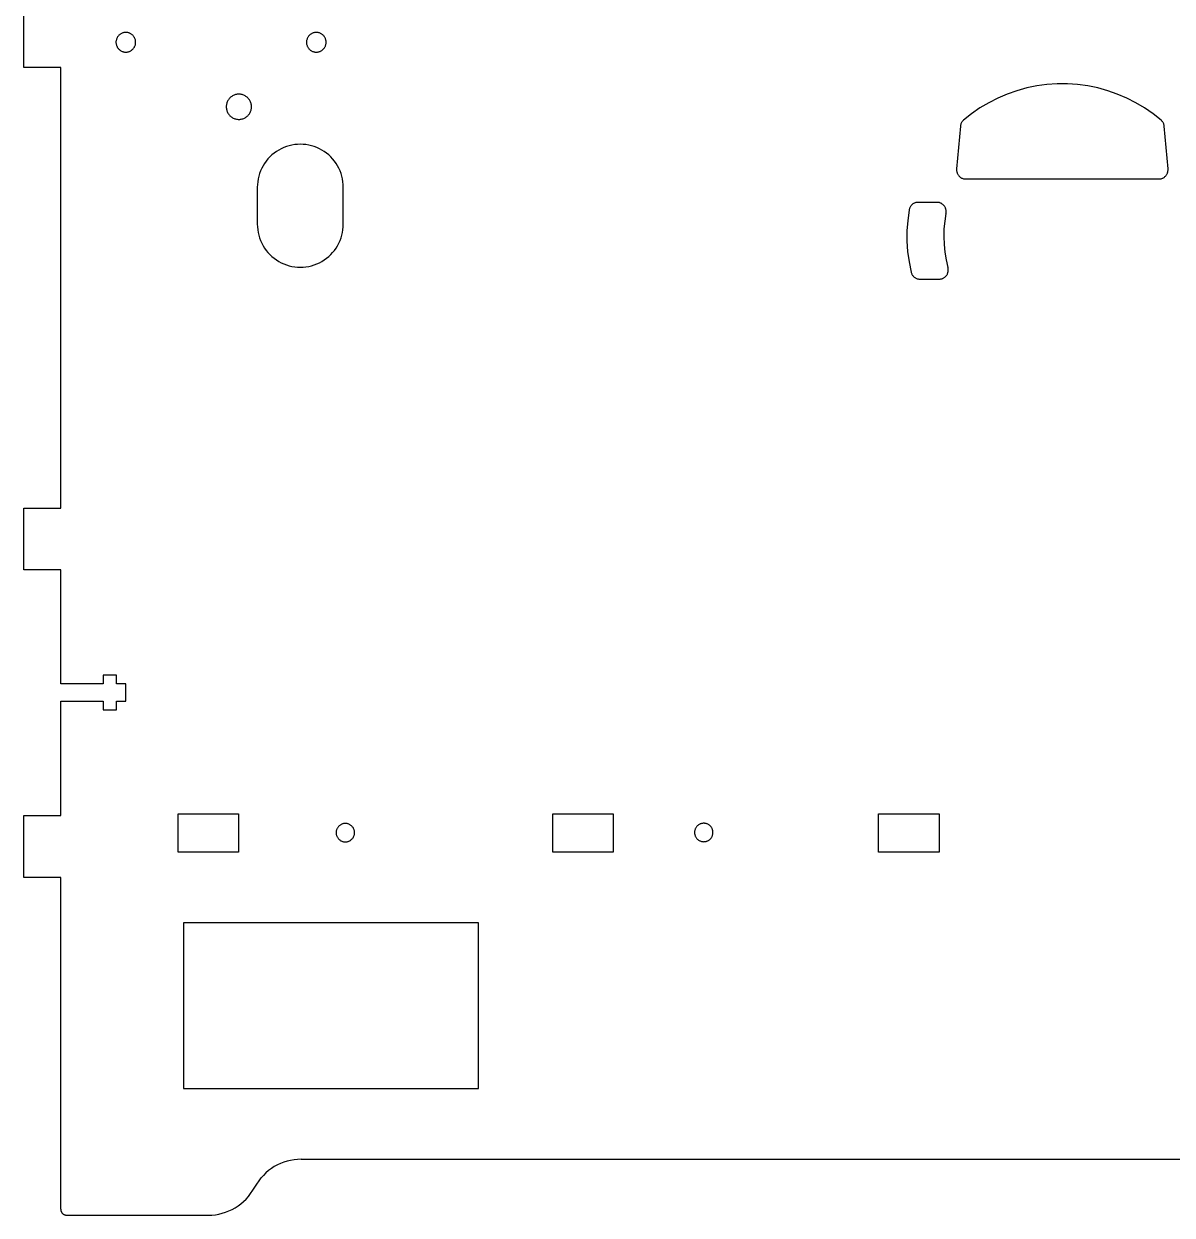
# Model space of a CAD drawing. Header units: metres. Extents: x 1293 to 1656, y -3 to 2553.
# Drawn here: x 1301.2 to 1488.1, y 1725.6 to 1919.5 of the extents above; entities that cross this region are included whole.
import ezdxf

# ---------------------------------------------------------------- set-up
doc = ezdxf.new("R2010")
doc.units = ezdxf.units.M

msp = doc.modelspace()

# ---------------------------------------------------------------- linework, layer by layer
at = {"layer": '6mm'}
for p, q in [((1301.16, 1912.4), (1301.16, 1922.38)), ((1316.38, 1917.3), (1316.33, 1917.21)), ((1316.43, 1917.39), (1316.38, 1917.3)), ((1316.49, 1917.47), (1316.43, 1917.39)), ((1316.56, 1917.55), (1316.49, 1917.47)), ((1316.63, 1917.63), (1316.56, 1917.55)), ((1316.71, 1917.7), (1316.63, 1917.63)), ((1316.79, 1917.77), (1316.71, 1917.7)), ((1316.87, 1917.83), (1316.79, 1917.77)), ((1316.96, 1917.88), (1316.87, 1917.83)), ((1317.05, 1917.93), (1316.96, 1917.88)), ((1317.15, 1917.98), (1317.05, 1917.93)), ((1317.25, 1918.01), (1317.15, 1917.98)), ((1317.35, 1918.04), (1317.25, 1918.01)), ((1317.45, 1918.07), (1317.35, 1918.04)), ((1317.55, 1918.09), (1317.45, 1918.07)), ((1317.66, 1918.1), (1317.55, 1918.09)), ((1317.76, 1918.1), (1317.66, 1918.1)), ((1317.87, 1918.1), (1317.76, 1918.1)), ((1317.97, 1918.09), (1317.87, 1918.1)), ((1318.07, 1918.07), (1317.97, 1918.09)), ((1318.18, 1918.04), (1318.07, 1918.07)), ((1318.28, 1918.01), (1318.18, 1918.04)), ((1318.37, 1917.98), (1318.28, 1918.01)), ((1318.47, 1917.93), (1318.37, 1917.98)), ((1318.56, 1917.88), (1318.47, 1917.93)), ((1318.65, 1917.83), (1318.56, 1917.88)), ((1318.74, 1917.77), (1318.65, 1917.83)), ((1318.82, 1917.7), (1318.74, 1917.77)), ((1318.89, 1917.63), (1318.82, 1917.7)), ((1318.96, 1917.55), (1318.89, 1917.63)), ((1319.03, 1917.47), (1318.96, 1917.55)), ((1319.09, 1917.39), (1319.03, 1917.47)), ((1319.15, 1917.3), (1319.09, 1917.39)), ((1319.2, 1917.21), (1319.15, 1917.3)), ((1347.38, 1917.3), (1347.33, 1917.21)), ((1347.43, 1917.39), (1347.38, 1917.3)), ((1347.49, 1917.47), (1347.43, 1917.39)), ((1347.56, 1917.55), (1347.49, 1917.47)), ((1347.63, 1917.63), (1347.56, 1917.55)), ((1347.71, 1917.7), (1347.63, 1917.63)), ((1347.79, 1917.77), (1347.71, 1917.7)), ((1347.87, 1917.83), (1347.79, 1917.77)), ((1347.96, 1917.88), (1347.87, 1917.83)), ((1348.05, 1917.93), (1347.96, 1917.88)), ((1348.15, 1917.98), (1348.05, 1917.93)), ((1348.25, 1918.01), (1348.15, 1917.98)), ((1348.35, 1918.04), (1348.25, 1918.01)), ((1348.45, 1918.07), (1348.35, 1918.04)), ((1348.55, 1918.09), (1348.45, 1918.07)), ((1348.66, 1918.1), (1348.55, 1918.09)), ((1348.76, 1918.1), (1348.66, 1918.1)), ((1348.87, 1918.1), (1348.76, 1918.1)), ((1348.97, 1918.09), (1348.87, 1918.1)), ((1349.07, 1918.07), (1348.97, 1918.09)), ((1349.18, 1918.04), (1349.07, 1918.07)), ((1349.28, 1918.01), (1349.18, 1918.04)), ((1349.37, 1917.98), (1349.28, 1918.01)), ((1349.47, 1917.93), (1349.37, 1917.98)), ((1349.56, 1917.88), (1349.47, 1917.93)), ((1349.65, 1917.83), (1349.56, 1917.88)), ((1349.74, 1917.77), (1349.65, 1917.83)), ((1349.82, 1917.7), (1349.74, 1917.77)), ((1349.89, 1917.63), (1349.82, 1917.7)), ((1349.96, 1917.55), (1349.89, 1917.63)), ((1350.03, 1917.47), (1349.96, 1917.55)), ((1350.09, 1917.39), (1350.03, 1917.47)), ((1350.15, 1917.3), (1350.09, 1917.39)), ((1350.2, 1917.21), (1350.15, 1917.3)), ((1316.17, 1916.71), (1316.16, 1916.6)), ((1316.16, 1916.6), (1316.16, 1916.5)), ((1316.16, 1916.5), (1316.16, 1916.39)), ((1316.16, 1916.39), (1316.17, 1916.29)), ((1316.19, 1916.81), (1316.17, 1916.71)), ((1316.17, 1916.29), (1316.19, 1916.19)), ((1316.22, 1916.91), (1316.19, 1916.81)), ((1316.19, 1916.19), (1316.22, 1916.09)), ((1316.25, 1917.01), (1316.22, 1916.91)), ((1316.22, 1916.09), (1316.25, 1915.98)), ((1316.28, 1917.11), (1316.25, 1917.01)), ((1316.25, 1915.98), (1316.28, 1915.89)), ((1316.33, 1917.21), (1316.28, 1917.11)), ((1316.28, 1915.89), (1316.33, 1915.79)), ((1316.33, 1915.79), (1316.38, 1915.7)), ((1316.38, 1915.7), (1316.43, 1915.61)), ((1316.43, 1915.61), (1316.49, 1915.53)), ((1316.49, 1915.53), (1316.56, 1915.44)), ((1316.56, 1915.44), (1316.63, 1915.37)), ((1316.63, 1915.37), (1316.71, 1915.3)), ((1318.82, 1915.3), (1318.89, 1915.37)), ((1318.89, 1915.37), (1318.96, 1915.44)), ((1318.96, 1915.44), (1319.03, 1915.53)), ((1319.03, 1915.53), (1319.09, 1915.61)), ((1319.09, 1915.61), (1319.15, 1915.7)), ((1319.15, 1915.7), (1319.2, 1915.79)), ((1319.24, 1917.11), (1319.2, 1917.21)), ((1319.2, 1915.79), (1319.24, 1915.89)), ((1319.28, 1917.01), (1319.24, 1917.11)), ((1319.24, 1915.89), (1319.28, 1915.98)), ((1319.31, 1916.91), (1319.28, 1917.01)), ((1319.28, 1915.98), (1319.31, 1916.09)), ((1319.33, 1916.81), (1319.31, 1916.91)), ((1319.31, 1916.09), (1319.33, 1916.19)), ((1319.35, 1916.71), (1319.33, 1916.81)), ((1319.33, 1916.19), (1319.35, 1916.29)), ((1319.36, 1916.6), (1319.35, 1916.71)), ((1319.35, 1916.29), (1319.36, 1916.39)), ((1319.36, 1916.5), (1319.36, 1916.6)), ((1319.36, 1916.39), (1319.36, 1916.5)), ((1347.17, 1916.71), (1347.16, 1916.6)), ((1347.16, 1916.6), (1347.16, 1916.5)), ((1347.16, 1916.5), (1347.16, 1916.39)), ((1347.16, 1916.39), (1347.17, 1916.29)), ((1347.19, 1916.81), (1347.17, 1916.71)), ((1347.17, 1916.29), (1347.19, 1916.19)), ((1347.22, 1916.91), (1347.19, 1916.81)), ((1347.19, 1916.19), (1347.22, 1916.09)), ((1347.25, 1917.01), (1347.22, 1916.91)), ((1347.22, 1916.09), (1347.25, 1915.98)), ((1347.28, 1917.11), (1347.25, 1917.01)), ((1347.25, 1915.98), (1347.28, 1915.89)), ((1347.33, 1917.21), (1347.28, 1917.11)), ((1347.28, 1915.89), (1347.33, 1915.79)), ((1347.33, 1915.79), (1347.38, 1915.7)), ((1347.38, 1915.7), (1347.43, 1915.61)), ((1347.43, 1915.61), (1347.49, 1915.53)), ((1347.49, 1915.53), (1347.56, 1915.44)), ((1347.56, 1915.44), (1347.63, 1915.37)), ((1347.63, 1915.37), (1347.71, 1915.3)), ((1349.82, 1915.3), (1349.89, 1915.37)), ((1349.89, 1915.37), (1349.96, 1915.44)), ((1349.96, 1915.44), (1350.03, 1915.53)), ((1350.03, 1915.53), (1350.09, 1915.61)), ((1350.09, 1915.61), (1350.15, 1915.7)), ((1350.15, 1915.7), (1350.2, 1915.79)), ((1350.24, 1917.11), (1350.2, 1917.21)), ((1350.2, 1915.79), (1350.24, 1915.89)), ((1350.28, 1917.01), (1350.24, 1917.11)), ((1350.24, 1915.89), (1350.28, 1915.98)), ((1350.31, 1916.91), (1350.28, 1917.01)), ((1350.28, 1915.98), (1350.31, 1916.09)), ((1350.33, 1916.81), (1350.31, 1916.91)), ((1350.31, 1916.09), (1350.33, 1916.19)), ((1350.35, 1916.71), (1350.33, 1916.81)), ((1350.33, 1916.19), (1350.35, 1916.29)), ((1350.36, 1916.6), (1350.35, 1916.71)), ((1350.35, 1916.29), (1350.36, 1916.39)), ((1350.36, 1916.5), (1350.36, 1916.6)), ((1350.36, 1916.39), (1350.36, 1916.5)), ((1316.71, 1915.3), (1316.79, 1915.23)), ((1316.79, 1915.23), (1316.87, 1915.17)), ((1316.87, 1915.17), (1316.96, 1915.11)), ((1316.96, 1915.11), (1317.05, 1915.06)), ((1317.05, 1915.06), (1317.15, 1915.02)), ((1317.15, 1915.02), (1317.25, 1914.98)), ((1317.25, 1914.98), (1317.35, 1914.95)), ((1317.35, 1914.95), (1317.45, 1914.93)), ((1317.45, 1914.93), (1317.55, 1914.91)), ((1317.55, 1914.91), (1317.66, 1914.9)), ((1317.66, 1914.9), (1317.76, 1914.9)), ((1317.76, 1914.9), (1317.87, 1914.9)), ((1317.87, 1914.9), (1317.97, 1914.91)), ((1317.97, 1914.91), (1318.07, 1914.93)), ((1318.07, 1914.93), (1318.18, 1914.95)), ((1318.18, 1914.95), (1318.28, 1914.98)), ((1318.28, 1914.98), (1318.37, 1915.02)), ((1318.37, 1915.02), (1318.47, 1915.06)), ((1318.47, 1915.06), (1318.56, 1915.11)), ((1318.56, 1915.11), (1318.65, 1915.17)), ((1318.65, 1915.17), (1318.74, 1915.23)), ((1318.74, 1915.23), (1318.82, 1915.3)), ((1347.71, 1915.3), (1347.79, 1915.23)), ((1347.79, 1915.23), (1347.87, 1915.17)), ((1347.87, 1915.17), (1347.96, 1915.11)), ((1347.96, 1915.11), (1348.05, 1915.06)), ((1348.05, 1915.06), (1348.15, 1915.02)), ((1348.15, 1915.02), (1348.25, 1914.98)), ((1348.25, 1914.98), (1348.35, 1914.95)), ((1348.35, 1914.95), (1348.45, 1914.93)), ((1348.45, 1914.93), (1348.55, 1914.91)), ((1348.55, 1914.91), (1348.66, 1914.9)), ((1348.66, 1914.9), (1348.76, 1914.9)), ((1348.76, 1914.9), (1348.87, 1914.9)), ((1348.87, 1914.9), (1348.97, 1914.91)), ((1348.97, 1914.91), (1349.07, 1914.93)), ((1349.07, 1914.93), (1349.18, 1914.95)), ((1349.18, 1914.95), (1349.28, 1914.98)), ((1349.28, 1914.98), (1349.37, 1915.02)), ((1349.37, 1915.02), (1349.47, 1915.06)), ((1349.47, 1915.06), (1349.56, 1915.11)), ((1349.56, 1915.11), (1349.65, 1915.17)), ((1349.65, 1915.17), (1349.74, 1915.23)), ((1349.74, 1915.23), (1349.82, 1915.3)), ((1307.16, 1912.4), (1301.16, 1912.4)), ((1307.16, 1840.67), (1307.16, 1912.4)), ((1467.68, 1909.62), (1466.03, 1909.4)), ((1469.34, 1909.73), (1467.68, 1909.62)), ((1471.01, 1909.73), (1469.34, 1909.73)), ((1472.67, 1909.62), (1471.01, 1909.73)), ((1474.32, 1909.4), (1472.67, 1909.62)), ((1334.91, 1907.63), (1334.81, 1907.54)), ((1335.02, 1907.7), (1334.91, 1907.63)), ((1335.14, 1907.77), (1335.02, 1907.7)), ((1335.25, 1907.84), (1335.14, 1907.77)), ((1335.38, 1907.89), (1335.25, 1907.84)), ((1335.5, 1907.94), (1335.38, 1907.89)), ((1335.63, 1907.98), (1335.5, 1907.94)), ((1335.76, 1908.01), (1335.63, 1907.98)), ((1335.89, 1908.03), (1335.76, 1908.01)), ((1336.03, 1908.04), (1335.89, 1908.03)), ((1336.16, 1908.05), (1336.03, 1908.04)), ((1336.3, 1908.04), (1336.16, 1908.05)), ((1336.43, 1908.03), (1336.3, 1908.04)), ((1336.56, 1908.01), (1336.43, 1908.03)), ((1336.69, 1907.98), (1336.56, 1908.01)), ((1336.82, 1907.94), (1336.69, 1907.98)), ((1336.95, 1907.89), (1336.82, 1907.94)), ((1337.07, 1907.84), (1336.95, 1907.89)), ((1337.19, 1907.77), (1337.07, 1907.84)), ((1337.3, 1907.7), (1337.19, 1907.77)), ((1337.41, 1907.63), (1337.3, 1907.7)), ((1337.51, 1907.54), (1337.41, 1907.63)), ((1461.22, 1908.07), (1459.69, 1907.42)), ((1462.79, 1908.62), (1461.22, 1908.07)), ((1464.4, 1909.07), (1462.79, 1908.62)), ((1466.03, 1909.4), (1464.4, 1909.07)), ((1475.95, 1909.07), (1474.32, 1909.4)), ((1477.56, 1908.62), (1475.95, 1909.07)), ((1479.13, 1908.07), (1477.56, 1908.62)), ((1480.66, 1907.42), (1479.13, 1908.07)), ((1334.12, 1906.13), (1334.11, 1906)), ((1334.11, 1906), (1334.12, 1905.87)), ((1334.13, 1906.27), (1334.12, 1906.13)), ((1334.12, 1905.87), (1334.13, 1905.73)), ((1334.15, 1906.4), (1334.13, 1906.27)), ((1334.13, 1905.73), (1334.15, 1905.6)), ((1334.18, 1906.53), (1334.15, 1906.4)), ((1334.22, 1906.66), (1334.18, 1906.53)), ((1334.27, 1906.78), (1334.22, 1906.66)), ((1334.32, 1906.91), (1334.27, 1906.78)), ((1334.39, 1907.02), (1334.32, 1906.91)), ((1334.46, 1907.14), (1334.39, 1907.02)), ((1334.53, 1907.25), (1334.46, 1907.14)), ((1334.62, 1907.35), (1334.53, 1907.25)), ((1334.71, 1907.45), (1334.62, 1907.35)), ((1334.81, 1907.54), (1334.71, 1907.45)), ((1337.61, 1907.45), (1337.51, 1907.54)), ((1337.7, 1907.35), (1337.61, 1907.45)), ((1337.79, 1907.25), (1337.7, 1907.35)), ((1337.87, 1907.14), (1337.79, 1907.25)), ((1337.94, 1907.02), (1337.87, 1907.14)), ((1338, 1906.91), (1337.94, 1907.02)), ((1338.06, 1906.78), (1338, 1906.91)), ((1338.1, 1906.66), (1338.06, 1906.78)), ((1338.14, 1906.53), (1338.1, 1906.66)), ((1338.17, 1906.4), (1338.14, 1906.53)), ((1338.19, 1906.27), (1338.17, 1906.4)), ((1338.17, 1905.6), (1338.19, 1905.73)), ((1338.21, 1906.13), (1338.19, 1906.27)), ((1338.19, 1905.73), (1338.21, 1905.87)), ((1338.21, 1906), (1338.21, 1906.13)), ((1338.21, 1905.87), (1338.21, 1906)), ((1456.77, 1905.82), (1455.4, 1904.87)), ((1458.21, 1906.67), (1456.77, 1905.82)), ((1459.69, 1907.42), (1458.21, 1906.67)), ((1482.14, 1906.67), (1480.66, 1907.42)), ((1483.58, 1905.82), (1482.14, 1906.67)), ((1484.95, 1904.87), (1483.58, 1905.82)), ((1334.15, 1905.6), (1334.18, 1905.47)), ((1334.18, 1905.47), (1334.22, 1905.34)), ((1334.22, 1905.34), (1334.27, 1905.21)), ((1334.27, 1905.21), (1334.32, 1905.09)), ((1334.32, 1905.09), (1334.39, 1904.97)), ((1334.39, 1904.97), (1334.46, 1904.86)), ((1334.46, 1904.86), (1334.53, 1904.75)), ((1334.53, 1904.75), (1334.62, 1904.65)), ((1334.62, 1904.65), (1334.71, 1904.55)), ((1334.71, 1904.55), (1334.81, 1904.46)), ((1334.81, 1904.46), (1334.91, 1904.37)), ((1334.91, 1904.37), (1335.02, 1904.29)), ((1335.02, 1904.29), (1335.14, 1904.22)), ((1335.14, 1904.22), (1335.25, 1904.16)), ((1335.25, 1904.16), (1335.38, 1904.11)), ((1335.38, 1904.11), (1335.5, 1904.06)), ((1335.5, 1904.06), (1335.63, 1904.02)), ((1335.63, 1904.02), (1335.76, 1903.99)), ((1335.76, 1903.99), (1335.89, 1903.97)), ((1335.89, 1903.97), (1336.03, 1903.95)), ((1336.03, 1903.95), (1336.16, 1903.95)), ((1336.16, 1903.95), (1336.3, 1903.95)), ((1336.3, 1903.95), (1336.43, 1903.97)), ((1336.43, 1903.97), (1336.56, 1903.99)), ((1336.56, 1903.99), (1336.69, 1904.02)), ((1336.69, 1904.02), (1336.82, 1904.06)), ((1336.82, 1904.06), (1336.95, 1904.11)), ((1336.95, 1904.11), (1337.07, 1904.16)), ((1337.07, 1904.16), (1337.19, 1904.22)), ((1337.19, 1904.22), (1337.3, 1904.29)), ((1337.3, 1904.29), (1337.41, 1904.37)), ((1337.41, 1904.37), (1337.51, 1904.46)), ((1337.51, 1904.46), (1337.61, 1904.55)), ((1337.61, 1904.55), (1337.7, 1904.65)), ((1337.7, 1904.65), (1337.79, 1904.75)), ((1337.79, 1904.75), (1337.87, 1904.86)), ((1337.87, 1904.86), (1337.94, 1904.97)), ((1337.94, 1904.97), (1338, 1905.09)), ((1338, 1905.09), (1338.06, 1905.21)), ((1338.06, 1905.21), (1338.1, 1905.34)), ((1338.1, 1905.34), (1338.14, 1905.47)), ((1338.14, 1905.47), (1338.17, 1905.6)), ((1454.02, 1903.76), (1453.95, 1903.68)), ((1454.1, 1903.83), (1454.02, 1903.76)), ((1455.4, 1904.87), (1454.1, 1903.83)), ((1486.25, 1903.83), (1484.95, 1904.87)), ((1486.33, 1903.76), (1486.25, 1903.83)), ((1486.4, 1903.68), (1486.33, 1903.76)), ((1453.58, 1902.82), (1452.97, 1895.88)), ((1453.59, 1902.93), (1453.58, 1902.82)), ((1453.61, 1903.03), (1453.59, 1902.93)), ((1453.64, 1903.13), (1453.61, 1903.03)), ((1453.68, 1903.23), (1453.64, 1903.13)), ((1453.72, 1903.33), (1453.68, 1903.23)), ((1453.77, 1903.42), (1453.72, 1903.33)), ((1453.82, 1903.52), (1453.77, 1903.42)), ((1453.88, 1903.6), (1453.82, 1903.52)), ((1453.95, 1903.68), (1453.88, 1903.6)), ((1486.47, 1903.6), (1486.4, 1903.68)), ((1486.53, 1903.52), (1486.47, 1903.6)), ((1486.58, 1903.42), (1486.53, 1903.52)), ((1486.63, 1903.33), (1486.58, 1903.42)), ((1486.68, 1903.23), (1486.63, 1903.33)), ((1486.71, 1903.13), (1486.68, 1903.23)), ((1486.74, 1903.03), (1486.71, 1903.13)), ((1486.76, 1902.93), (1486.74, 1903.03)), ((1486.77, 1902.82), (1486.76, 1902.93)), ((1487.38, 1895.88), (1486.77, 1902.82)), ((1345.25, 1899.84), (1344.8, 1899.76)), ((1345.7, 1899.88), (1345.25, 1899.84)), ((1346.16, 1899.9), (1345.7, 1899.88)), ((1346.62, 1899.88), (1346.16, 1899.9)), ((1347.07, 1899.84), (1346.62, 1899.88)), ((1347.53, 1899.76), (1347.07, 1899.84)), ((1341.55, 1898.16), (1341.21, 1897.85)), ((1341.9, 1898.45), (1341.55, 1898.16)), ((1342.27, 1898.72), (1341.9, 1898.45)), ((1342.66, 1898.96), (1342.27, 1898.72)), ((1343.07, 1899.18), (1342.66, 1898.96)), ((1343.48, 1899.37), (1343.07, 1899.18)), ((1343.91, 1899.53), (1343.48, 1899.37)), ((1344.35, 1899.66), (1343.91, 1899.53)), ((1344.8, 1899.76), (1344.35, 1899.66)), ((1347.97, 1899.66), (1347.53, 1899.76)), ((1348.41, 1899.53), (1347.97, 1899.66)), ((1348.84, 1899.37), (1348.41, 1899.53)), ((1349.26, 1899.18), (1348.84, 1899.37)), ((1349.66, 1898.96), (1349.26, 1899.18)), ((1350.05, 1898.72), (1349.66, 1898.96)), ((1350.42, 1898.45), (1350.05, 1898.72)), ((1350.78, 1898.16), (1350.42, 1898.45)), ((1351.11, 1897.85), (1350.78, 1898.16)), ((1339.88, 1896), (1339.69, 1895.58)), ((1340.1, 1896.4), (1339.88, 1896)), ((1340.34, 1896.79), (1340.1, 1896.4)), ((1340.61, 1897.16), (1340.34, 1896.79)), ((1340.9, 1897.51), (1340.61, 1897.16)), ((1341.21, 1897.85), (1340.9, 1897.51)), ((1351.42, 1897.51), (1351.11, 1897.85)), ((1351.71, 1897.16), (1351.42, 1897.51)), ((1351.98, 1896.79), (1351.71, 1897.16)), ((1352.22, 1896.4), (1351.98, 1896.79)), ((1352.44, 1896), (1352.22, 1896.4)), ((1352.63, 1895.58), (1352.44, 1896)), ((1339.3, 1894.26), (1339.22, 1893.81)), ((1339.4, 1894.71), (1339.3, 1894.26)), ((1339.53, 1895.15), (1339.4, 1894.71)), ((1339.69, 1895.58), (1339.53, 1895.15)), ((1352.79, 1895.15), (1352.63, 1895.58)), ((1352.92, 1894.71), (1352.79, 1895.15)), ((1353.03, 1894.26), (1352.92, 1894.71)), ((1353.1, 1893.81), (1353.03, 1894.26)), ((1452.97, 1895.88), (1452.97, 1895.78)), ((1452.97, 1895.78), (1452.97, 1895.68)), ((1452.97, 1895.68), (1452.98, 1895.58)), ((1452.98, 1895.58), (1452.99, 1895.48)), ((1452.99, 1895.48), (1453.01, 1895.38)), ((1453.01, 1895.38), (1453.04, 1895.29)), ((1453.04, 1895.29), (1453.07, 1895.2)), ((1453.07, 1895.2), (1453.11, 1895.1)), ((1453.11, 1895.1), (1453.16, 1895.02)), ((1453.16, 1895.02), (1453.21, 1894.93)), ((1453.21, 1894.93), (1453.27, 1894.85)), ((1453.27, 1894.85), (1453.33, 1894.77)), ((1453.33, 1894.77), (1453.39, 1894.7)), ((1453.39, 1894.7), (1453.47, 1894.63)), ((1453.47, 1894.63), (1453.54, 1894.57)), ((1453.54, 1894.57), (1453.62, 1894.51)), ((1453.62, 1894.51), (1453.71, 1894.45)), ((1453.71, 1894.45), (1453.79, 1894.41)), ((1453.79, 1894.41), (1453.88, 1894.36)), ((1453.88, 1894.36), (1453.98, 1894.33)), ((1453.98, 1894.33), (1454.07, 1894.3)), ((1454.07, 1894.3), (1454.17, 1894.28)), ((1454.17, 1894.28), (1454.27, 1894.26)), ((1454.27, 1894.26), (1454.37, 1894.25)), ((1454.37, 1894.25), (1454.47, 1894.25)), ((1454.47, 1894.25), (1485.88, 1894.25)), ((1485.88, 1894.25), (1485.98, 1894.25)), ((1485.98, 1894.25), (1486.08, 1894.26)), ((1486.08, 1894.26), (1486.18, 1894.28)), ((1486.18, 1894.28), (1486.28, 1894.3)), ((1486.28, 1894.3), (1486.37, 1894.33)), ((1486.37, 1894.33), (1486.47, 1894.36)), ((1486.47, 1894.36), (1486.56, 1894.41)), ((1486.56, 1894.41), (1486.64, 1894.45)), ((1486.64, 1894.45), (1486.73, 1894.51)), ((1486.73, 1894.51), (1486.81, 1894.57)), ((1486.81, 1894.57), (1486.88, 1894.63)), ((1486.88, 1894.63), (1486.96, 1894.7)), ((1486.96, 1894.7), (1487.02, 1894.77)), ((1487.02, 1894.77), (1487.09, 1894.85)), ((1487.09, 1894.85), (1487.14, 1894.93)), ((1487.14, 1894.93), (1487.19, 1895.02)), ((1487.19, 1895.02), (1487.24, 1895.1)), ((1487.24, 1895.1), (1487.28, 1895.2)), ((1487.28, 1895.2), (1487.31, 1895.29)), ((1487.31, 1895.29), (1487.34, 1895.38)), ((1487.34, 1895.38), (1487.36, 1895.48)), ((1487.36, 1895.48), (1487.37, 1895.58)), ((1487.37, 1895.58), (1487.38, 1895.68)), ((1487.38, 1895.78), (1487.38, 1895.88)), ((1487.38, 1895.68), (1487.38, 1895.78)), ((1339.18, 1893.36), (1339.16, 1892.9)), ((1339.16, 1892.9), (1339.16, 1886.9)), ((1339.22, 1893.81), (1339.18, 1893.36)), ((1353.15, 1893.36), (1353.1, 1893.81)), ((1353.16, 1892.9), (1353.15, 1893.36)), ((1353.16, 1886.9), (1353.16, 1892.9)), ((1445.79, 1890.13), (1445.71, 1890.06)), ((1445.87, 1890.19), (1445.79, 1890.13)), ((1445.95, 1890.24), (1445.87, 1890.19)), ((1446.04, 1890.29), (1445.95, 1890.24)), ((1446.13, 1890.33), (1446.04, 1890.29)), ((1446.23, 1890.37), (1446.13, 1890.33)), ((1446.32, 1890.4), (1446.23, 1890.37)), ((1446.42, 1890.42), (1446.32, 1890.4)), ((1446.52, 1890.44), (1446.42, 1890.42)), ((1446.62, 1890.45), (1446.52, 1890.44)), ((1446.72, 1890.45), (1446.62, 1890.45)), ((1449.77, 1890.45), (1446.72, 1890.45)), ((1449.87, 1890.45), (1449.77, 1890.45)), ((1449.97, 1890.44), (1449.87, 1890.45)), ((1450.07, 1890.42), (1449.97, 1890.44)), ((1450.17, 1890.4), (1450.07, 1890.42)), ((1450.27, 1890.37), (1450.17, 1890.4)), ((1450.36, 1890.33), (1450.27, 1890.37)), ((1450.45, 1890.29), (1450.36, 1890.33)), ((1450.54, 1890.24), (1450.45, 1890.29)), ((1450.63, 1890.18), (1450.54, 1890.24)), ((1450.71, 1890.12), (1450.63, 1890.18)), ((1445.24, 1889.2), (1445.01, 1887.52)), ((1445.26, 1889.3), (1445.24, 1889.2)), ((1445.29, 1889.4), (1445.26, 1889.3)), ((1445.32, 1889.49), (1445.29, 1889.4)), ((1445.36, 1889.58), (1445.32, 1889.49)), ((1445.4, 1889.67), (1445.36, 1889.58)), ((1445.45, 1889.76), (1445.4, 1889.67)), ((1445.51, 1889.84), (1445.45, 1889.76)), ((1445.57, 1889.92), (1445.51, 1889.84)), ((1445.64, 1890), (1445.57, 1889.92)), ((1445.71, 1890.06), (1445.64, 1890)), ((1450.79, 1890.05), (1450.71, 1890.12)), ((1450.86, 1889.98), (1450.79, 1890.05)), ((1450.93, 1889.9), (1450.86, 1889.98)), ((1450.99, 1889.82), (1450.93, 1889.9)), ((1451.04, 1889.74), (1450.99, 1889.82)), ((1451.09, 1889.65), (1451.04, 1889.74)), ((1451.24, 1888.66), (1451.04, 1887.41)), ((1451.14, 1889.56), (1451.09, 1889.65)), ((1451.18, 1889.46), (1451.14, 1889.56)), ((1451.21, 1889.37), (1451.18, 1889.46)), ((1451.23, 1889.27), (1451.21, 1889.37)), ((1451.25, 1889.17), (1451.23, 1889.27)), ((1451.24, 1888.66), (1451.26, 1888.76)), ((1451.26, 1889.07), (1451.25, 1889.17)), ((1451.27, 1888.97), (1451.26, 1889.07)), ((1451.26, 1888.86), (1451.27, 1888.97)), ((1451.26, 1888.76), (1451.26, 1888.86)), ((1339.16, 1886.9), (1339.18, 1886.44)), ((1339.18, 1886.44), (1339.22, 1885.99)), ((1353.1, 1885.99), (1353.15, 1886.44)), ((1353.15, 1886.44), (1353.16, 1886.9)), ((1445.01, 1887.52), (1444.89, 1885.83)), ((1451.04, 1887.41), (1450.92, 1886.14)), ((1339.22, 1885.99), (1339.3, 1885.53)), ((1339.3, 1885.53), (1339.4, 1885.09)), ((1339.4, 1885.09), (1339.53, 1884.65)), ((1339.53, 1884.65), (1339.69, 1884.22)), ((1352.63, 1884.22), (1352.79, 1884.65)), ((1352.79, 1884.65), (1352.92, 1885.09)), ((1352.92, 1885.09), (1353.03, 1885.53)), ((1353.03, 1885.53), (1353.1, 1885.99)), ((1444.89, 1885.83), (1444.89, 1884.14)), ((1450.92, 1886.14), (1450.88, 1884.87)), ((1450.88, 1884.87), (1450.93, 1883.6)), ((1339.69, 1884.22), (1339.88, 1883.8)), ((1339.88, 1883.8), (1340.1, 1883.4)), ((1340.1, 1883.4), (1340.34, 1883.01)), ((1340.34, 1883.01), (1340.61, 1882.64)), ((1340.61, 1882.64), (1340.9, 1882.28)), ((1351.42, 1882.28), (1351.71, 1882.64)), ((1351.71, 1882.64), (1351.98, 1883.01)), ((1351.98, 1883.01), (1352.22, 1883.4)), ((1352.22, 1883.4), (1352.44, 1883.8)), ((1352.44, 1883.8), (1352.63, 1884.22)), ((1444.89, 1884.14), (1445, 1882.45)), ((1445, 1882.45), (1445.23, 1880.77)), ((1450.93, 1883.6), (1451.06, 1882.34)), ((1340.9, 1882.28), (1341.21, 1881.95)), ((1341.21, 1881.95), (1341.55, 1881.64)), ((1341.55, 1881.64), (1341.9, 1881.35)), ((1341.9, 1881.35), (1342.27, 1881.08)), ((1342.27, 1881.08), (1342.66, 1880.84)), ((1342.66, 1880.84), (1343.07, 1880.62)), ((1343.07, 1880.62), (1343.48, 1880.43)), ((1348.84, 1880.43), (1349.26, 1880.62)), ((1349.26, 1880.62), (1349.66, 1880.84)), ((1349.66, 1880.84), (1350.05, 1881.08)), ((1350.05, 1881.08), (1350.42, 1881.35)), ((1350.42, 1881.35), (1350.78, 1881.64)), ((1350.78, 1881.64), (1351.11, 1881.95)), ((1351.11, 1881.95), (1351.42, 1882.28)), ((1445.23, 1880.77), (1445.56, 1879.1)), ((1451.06, 1882.34), (1451.27, 1881.08)), ((1451.27, 1881.08), (1451.57, 1879.85)), ((1343.48, 1880.43), (1343.91, 1880.27)), ((1343.91, 1880.27), (1344.35, 1880.14)), ((1344.35, 1880.14), (1344.8, 1880.03)), ((1344.8, 1880.03), (1345.25, 1879.96)), ((1345.25, 1879.96), (1345.7, 1879.91)), ((1345.7, 1879.91), (1346.16, 1879.9)), ((1346.16, 1879.9), (1346.62, 1879.91)), ((1346.62, 1879.91), (1347.07, 1879.96)), ((1347.07, 1879.96), (1347.53, 1880.03)), ((1347.53, 1880.03), (1347.97, 1880.14)), ((1347.97, 1880.14), (1348.41, 1880.27)), ((1348.41, 1880.27), (1348.84, 1880.43)), ((1445.56, 1879.1), (1445.59, 1879.01)), ((1445.59, 1879.01), (1445.62, 1878.91)), ((1445.62, 1878.91), (1445.66, 1878.82)), ((1445.66, 1878.82), (1445.71, 1878.73)), ((1445.71, 1878.73), (1445.76, 1878.64)), ((1445.76, 1878.64), (1445.81, 1878.56)), ((1445.81, 1878.56), (1445.88, 1878.48)), ((1451.25, 1878.47), (1451.31, 1878.54)), ((1451.31, 1878.54), (1451.37, 1878.62)), ((1451.37, 1878.62), (1451.42, 1878.71)), ((1451.42, 1878.71), (1451.47, 1878.79)), ((1451.47, 1878.79), (1451.51, 1878.88)), ((1451.51, 1878.88), (1451.54, 1878.97)), ((1451.54, 1878.97), (1451.57, 1879.07)), ((1451.59, 1879.75), (1451.57, 1879.85)), ((1451.57, 1879.07), (1451.59, 1879.17)), ((1451.61, 1879.66), (1451.59, 1879.75)), ((1451.59, 1879.17), (1451.61, 1879.26)), ((1451.62, 1879.56), (1451.61, 1879.66)), ((1451.61, 1879.26), (1451.62, 1879.36)), ((1451.62, 1879.46), (1451.62, 1879.56)), ((1451.62, 1879.36), (1451.62, 1879.46)), ((1445.88, 1878.48), (1445.94, 1878.41)), ((1445.94, 1878.41), (1446.02, 1878.34)), ((1446.02, 1878.34), (1446.09, 1878.27)), ((1446.09, 1878.27), (1446.17, 1878.21)), ((1446.17, 1878.21), (1446.26, 1878.16)), ((1446.26, 1878.16), (1446.35, 1878.11)), ((1446.35, 1878.11), (1446.44, 1878.07)), ((1446.44, 1878.07), (1446.53, 1878.03)), ((1446.53, 1878.03), (1446.63, 1878)), ((1446.63, 1878), (1446.72, 1877.98)), ((1446.72, 1877.98), (1446.82, 1877.96)), ((1446.82, 1877.96), (1446.92, 1877.95)), ((1446.92, 1877.95), (1447.02, 1877.95)), ((1447.02, 1877.95), (1450.12, 1877.95)), ((1450.12, 1877.95), (1450.22, 1877.95)), ((1450.22, 1877.95), (1450.32, 1877.96)), ((1450.32, 1877.96), (1450.41, 1877.98)), ((1450.41, 1877.98), (1450.51, 1878)), ((1450.51, 1878), (1450.6, 1878.03)), ((1450.6, 1878.03), (1450.69, 1878.07)), ((1450.69, 1878.07), (1450.78, 1878.11)), ((1450.78, 1878.11), (1450.87, 1878.15)), ((1450.87, 1878.15), (1450.95, 1878.21)), ((1450.95, 1878.21), (1451.03, 1878.26)), ((1451.03, 1878.26), (1451.11, 1878.33)), ((1451.11, 1878.33), (1451.18, 1878.39)), ((1451.18, 1878.39), (1451.25, 1878.47)), ((1301.16, 1830.67), (1301.16, 1840.67)), ((1301.16, 1840.67), (1307.16, 1840.67)), ((1307.16, 1830.67), (1301.16, 1830.67)), ((1307.16, 1812.09), (1307.16, 1830.67)), ((1314.07, 1813.49), (1314.07, 1812.09)), ((1316.27, 1813.49), (1314.07, 1813.49)), ((1316.27, 1812.09), (1316.27, 1813.49)), ((1314.07, 1812.09), (1307.16, 1812.09)), ((1317.77, 1812.09), (1316.27, 1812.09)), ((1317.77, 1809.29), (1317.77, 1812.09)), ((1307.16, 1790.68), (1307.16, 1809.29)), ((1307.16, 1809.29), (1314.07, 1809.29)), ((1314.07, 1809.29), (1314.07, 1807.89)), ((1316.27, 1809.29), (1317.77, 1809.29)), ((1316.27, 1807.89), (1316.27, 1809.29)), ((1314.07, 1807.89), (1316.27, 1807.89)), ((1301.16, 1790.68), (1307.16, 1790.68)), ((1301.16, 1780.59), (1301.16, 1790.68)), ((1326.27, 1784.73), (1326.27, 1790.93)), ((1326.27, 1790.93), (1336.12, 1790.93)), ((1336.12, 1790.93), (1336.12, 1784.73)), ((1353.1, 1789.33), (1353.01, 1789.3)), ((1353.2, 1789.35), (1353.1, 1789.33)), ((1353.29, 1789.37), (1353.2, 1789.35)), ((1353.39, 1789.38), (1353.29, 1789.37)), ((1353.49, 1789.38), (1353.39, 1789.38)), ((1353.59, 1789.38), (1353.49, 1789.38)), ((1353.68, 1789.37), (1353.59, 1789.38)), ((1353.78, 1789.35), (1353.68, 1789.37)), ((1353.88, 1789.33), (1353.78, 1789.35)), ((1353.97, 1789.3), (1353.88, 1789.33)), ((1387.24, 1784.73), (1387.24, 1790.93)), ((1387.24, 1790.93), (1397.09, 1790.93)), ((1397.09, 1790.93), (1397.09, 1784.73)), ((1411.34, 1789.33), (1411.25, 1789.3)), ((1411.44, 1789.36), (1411.34, 1789.33)), ((1411.53, 1789.39), (1411.44, 1789.36)), ((1411.63, 1789.4), (1411.53, 1789.39)), ((1411.73, 1789.41), (1411.63, 1789.4)), ((1411.82, 1789.41), (1411.73, 1789.41)), ((1411.92, 1789.41), (1411.82, 1789.41)), ((1412.02, 1789.4), (1411.92, 1789.41)), ((1412.12, 1789.39), (1412.02, 1789.4)), ((1412.21, 1789.36), (1412.12, 1789.39)), ((1412.31, 1789.33), (1412.21, 1789.36)), ((1412.4, 1789.3), (1412.31, 1789.33)), ((1440.28, 1790.93), (1450.13, 1790.93)), ((1440.28, 1784.73), (1440.28, 1790.93)), ((1450.13, 1790.93), (1450.13, 1784.73)), ((1352, 1788.07), (1351.99, 1787.98)), ((1351.99, 1787.98), (1351.99, 1787.88)), ((1351.99, 1787.88), (1351.99, 1787.78)), ((1351.99, 1787.78), (1352, 1787.68)), ((1352.02, 1788.17), (1352, 1788.07)), ((1352, 1787.68), (1352.02, 1787.59)), ((1352.04, 1788.27), (1352.02, 1788.17)), ((1352.02, 1787.59), (1352.04, 1787.49)), ((1352.07, 1788.36), (1352.04, 1788.27)), ((1352.04, 1787.49), (1352.07, 1787.4)), ((1352.1, 1788.45), (1352.07, 1788.36)), ((1352.07, 1787.4), (1352.1, 1787.3)), ((1352.14, 1788.54), (1352.1, 1788.45)), ((1352.19, 1788.63), (1352.14, 1788.54)), ((1352.24, 1788.71), (1352.19, 1788.63)), ((1352.3, 1788.79), (1352.24, 1788.71)), ((1352.36, 1788.87), (1352.3, 1788.79)), ((1352.43, 1788.94), (1352.36, 1788.87)), ((1352.5, 1789.01), (1352.43, 1788.94)), ((1352.58, 1789.07), (1352.5, 1789.01)), ((1352.66, 1789.13), (1352.58, 1789.07)), ((1352.74, 1789.18), (1352.66, 1789.13)), ((1352.83, 1789.22), (1352.74, 1789.18)), ((1352.91, 1789.26), (1352.83, 1789.22)), ((1353.01, 1789.3), (1352.91, 1789.26)), ((1354.06, 1789.26), (1353.97, 1789.3)), ((1354.15, 1789.22), (1354.06, 1789.26)), ((1354.24, 1789.18), (1354.15, 1789.22)), ((1354.32, 1789.13), (1354.24, 1789.18)), ((1354.4, 1789.07), (1354.32, 1789.13)), ((1354.48, 1789.01), (1354.4, 1789.07)), ((1354.55, 1788.94), (1354.48, 1789.01)), ((1354.62, 1788.87), (1354.55, 1788.94)), ((1354.68, 1788.79), (1354.62, 1788.87)), ((1354.74, 1788.71), (1354.68, 1788.79)), ((1354.79, 1788.63), (1354.74, 1788.71)), ((1354.83, 1788.54), (1354.79, 1788.63)), ((1354.87, 1788.45), (1354.83, 1788.54)), ((1354.91, 1788.36), (1354.87, 1788.45)), ((1354.87, 1787.3), (1354.91, 1787.4)), ((1354.94, 1788.27), (1354.91, 1788.36)), ((1354.91, 1787.4), (1354.94, 1787.49)), ((1354.96, 1788.17), (1354.94, 1788.27)), ((1354.94, 1787.49), (1354.96, 1787.59)), ((1354.98, 1788.07), (1354.96, 1788.17)), ((1354.96, 1787.59), (1354.98, 1787.68)), ((1354.99, 1787.98), (1354.98, 1788.07)), ((1354.98, 1787.68), (1354.99, 1787.78)), ((1354.99, 1787.88), (1354.99, 1787.98)), ((1354.99, 1787.78), (1354.99, 1787.88)), ((1410.33, 1788.01), (1410.32, 1787.91)), ((1410.32, 1787.91), (1410.33, 1787.82)), ((1410.34, 1788.11), (1410.33, 1788.01)), ((1410.33, 1787.82), (1410.34, 1787.72)), ((1410.35, 1788.21), (1410.34, 1788.11)), ((1410.34, 1787.72), (1410.35, 1787.62)), ((1410.38, 1788.3), (1410.35, 1788.21)), ((1410.35, 1787.62), (1410.38, 1787.53)), ((1410.4, 1788.4), (1410.38, 1788.3)), ((1410.38, 1787.53), (1410.4, 1787.43)), ((1410.44, 1788.49), (1410.4, 1788.4)), ((1410.4, 1787.43), (1410.44, 1787.34)), ((1410.48, 1788.58), (1410.44, 1788.49)), ((1410.53, 1788.66), (1410.48, 1788.58)), ((1410.58, 1788.75), (1410.53, 1788.66)), ((1410.63, 1788.83), (1410.58, 1788.75)), ((1410.7, 1788.9), (1410.63, 1788.83)), ((1410.76, 1788.97), (1410.7, 1788.9)), ((1410.84, 1789.04), (1410.76, 1788.97)), ((1410.91, 1789.1), (1410.84, 1789.04)), ((1410.99, 1789.16), (1410.91, 1789.1)), ((1411.07, 1789.21), (1410.99, 1789.16)), ((1411.16, 1789.26), (1411.07, 1789.21)), ((1411.25, 1789.3), (1411.16, 1789.26)), ((1412.49, 1789.26), (1412.4, 1789.3)), ((1412.57, 1789.21), (1412.49, 1789.26)), ((1412.66, 1789.16), (1412.57, 1789.21)), ((1412.74, 1789.1), (1412.66, 1789.16)), ((1412.81, 1789.04), (1412.74, 1789.1)), ((1412.88, 1788.97), (1412.81, 1789.04)), ((1412.95, 1788.9), (1412.88, 1788.97)), ((1413.01, 1788.83), (1412.95, 1788.9)), ((1413.07, 1788.75), (1413.01, 1788.83)), ((1413.12, 1788.66), (1413.07, 1788.75)), ((1413.17, 1788.58), (1413.12, 1788.66)), ((1413.21, 1788.49), (1413.17, 1788.58)), ((1413.24, 1788.4), (1413.21, 1788.49)), ((1413.21, 1787.34), (1413.24, 1787.43)), ((1413.27, 1788.3), (1413.24, 1788.4)), ((1413.24, 1787.43), (1413.27, 1787.53)), ((1413.3, 1788.21), (1413.27, 1788.3)), ((1413.27, 1787.53), (1413.3, 1787.62)), ((1413.31, 1788.11), (1413.3, 1788.21)), ((1413.3, 1787.62), (1413.31, 1787.72)), ((1413.32, 1788.01), (1413.31, 1788.11)), ((1413.31, 1787.72), (1413.32, 1787.82)), ((1413.32, 1787.91), (1413.32, 1788.01)), ((1413.32, 1787.82), (1413.32, 1787.91)), ((1352.1, 1787.3), (1352.14, 1787.21)), ((1352.14, 1787.21), (1352.19, 1787.13)), ((1352.19, 1787.13), (1352.24, 1787.04)), ((1352.24, 1787.04), (1352.3, 1786.97)), ((1352.3, 1786.97), (1352.36, 1786.89)), ((1352.36, 1786.89), (1352.43, 1786.82)), ((1352.43, 1786.82), (1352.5, 1786.75)), ((1352.5, 1786.75), (1352.58, 1786.69)), ((1352.58, 1786.69), (1352.66, 1786.63)), ((1352.66, 1786.63), (1352.74, 1786.58)), ((1352.74, 1786.58), (1352.83, 1786.53)), ((1352.83, 1786.53), (1352.91, 1786.49)), ((1352.91, 1786.49), (1353.01, 1786.46)), ((1353.01, 1786.46), (1353.1, 1786.43)), ((1353.1, 1786.43), (1353.2, 1786.41)), ((1353.2, 1786.41), (1353.29, 1786.39)), ((1353.29, 1786.39), (1353.39, 1786.38)), ((1353.39, 1786.38), (1353.49, 1786.38)), ((1353.49, 1786.38), (1353.59, 1786.38)), ((1353.59, 1786.38), (1353.68, 1786.39)), ((1353.68, 1786.39), (1353.78, 1786.41)), ((1353.78, 1786.41), (1353.88, 1786.43)), ((1353.88, 1786.43), (1353.97, 1786.46)), ((1353.97, 1786.46), (1354.06, 1786.49)), ((1354.06, 1786.49), (1354.15, 1786.53)), ((1354.15, 1786.53), (1354.24, 1786.58)), ((1354.24, 1786.58), (1354.32, 1786.63)), ((1354.32, 1786.63), (1354.4, 1786.69)), ((1354.4, 1786.69), (1354.48, 1786.75)), ((1354.48, 1786.75), (1354.55, 1786.82)), ((1354.55, 1786.82), (1354.62, 1786.89)), ((1354.62, 1786.89), (1354.68, 1786.97)), ((1354.68, 1786.97), (1354.74, 1787.04)), ((1354.74, 1787.04), (1354.79, 1787.13)), ((1354.79, 1787.13), (1354.83, 1787.21)), ((1354.83, 1787.21), (1354.87, 1787.3)), ((1410.44, 1787.34), (1410.48, 1787.25)), ((1410.48, 1787.25), (1410.53, 1787.16)), ((1410.53, 1787.16), (1410.58, 1787.08)), ((1410.58, 1787.08), (1410.63, 1787)), ((1410.63, 1787), (1410.7, 1786.92)), ((1410.7, 1786.92), (1410.76, 1786.85)), ((1410.76, 1786.85), (1410.84, 1786.79)), ((1410.84, 1786.79), (1410.91, 1786.72)), ((1410.91, 1786.72), (1410.99, 1786.67)), ((1410.99, 1786.67), (1411.07, 1786.61)), ((1411.07, 1786.61), (1411.16, 1786.57)), ((1411.16, 1786.57), (1411.25, 1786.53)), ((1411.25, 1786.53), (1411.34, 1786.49)), ((1411.34, 1786.49), (1411.44, 1786.47)), ((1411.44, 1786.47), (1411.53, 1786.44)), ((1411.53, 1786.44), (1411.63, 1786.43)), ((1411.63, 1786.43), (1411.73, 1786.42)), ((1411.73, 1786.42), (1411.82, 1786.41)), ((1411.82, 1786.41), (1411.92, 1786.42)), ((1411.92, 1786.42), (1412.02, 1786.43)), ((1412.02, 1786.43), (1412.12, 1786.44)), ((1412.12, 1786.44), (1412.21, 1786.47)), ((1412.21, 1786.47), (1412.31, 1786.49)), ((1412.31, 1786.49), (1412.4, 1786.53)), ((1412.4, 1786.53), (1412.49, 1786.57)), ((1412.49, 1786.57), (1412.57, 1786.61)), ((1412.57, 1786.61), (1412.66, 1786.67)), ((1412.66, 1786.67), (1412.74, 1786.72)), ((1412.74, 1786.72), (1412.81, 1786.79)), ((1412.81, 1786.79), (1412.88, 1786.85)), ((1412.88, 1786.85), (1412.95, 1786.92)), ((1412.95, 1786.92), (1413.01, 1787)), ((1413.01, 1787), (1413.07, 1787.08)), ((1413.07, 1787.08), (1413.12, 1787.16)), ((1413.12, 1787.16), (1413.17, 1787.25)), ((1413.17, 1787.25), (1413.21, 1787.34)), ((1336.12, 1784.73), (1326.27, 1784.73)), ((1397.09, 1784.73), (1387.24, 1784.73)), ((1450.13, 1784.73), (1440.28, 1784.73)), ((1307.16, 1780.59), (1301.16, 1780.59)), ((1307.16, 1726.64), (1307.16, 1780.59)), ((1327.16, 1773.23), (1327.16, 1746.23)), ((1375.16, 1773.23), (1327.16, 1773.23)), ((1375.16, 1746.23), (1375.16, 1773.23)), ((1327.16, 1746.23), (1375.16, 1746.23)), ((1341.45, 1733.23), (1340.99, 1732.89)), ((1341.93, 1733.54), (1341.45, 1733.23)), ((1342.43, 1733.81), (1341.93, 1733.54)), ((1342.95, 1734.05), (1342.43, 1733.81)), ((1343.48, 1734.26), (1342.95, 1734.05)), ((1344.02, 1734.43), (1343.48, 1734.26)), ((1344.58, 1734.56), (1344.02, 1734.43)), ((1345.14, 1734.66), (1344.58, 1734.56)), ((1345.71, 1734.71), (1345.14, 1734.66)), ((1346.28, 1734.73), (1345.71, 1734.71)), ((1346.28, 1734.73), (1594.25, 1734.73)), ((1337.71, 1728.68), (1339.77, 1731.7)), ((1340.15, 1732.12), (1339.77, 1731.7)), ((1340.56, 1732.52), (1340.15, 1732.12)), ((1340.99, 1732.89), (1340.56, 1732.52)), ((1336.03, 1727.14), (1336.48, 1727.48)), ((1336.48, 1727.48), (1336.92, 1727.85)), ((1336.92, 1727.85), (1337.33, 1728.25)), ((1337.33, 1728.25), (1337.71, 1728.68)), ((1307.16, 1726.64), (1307.16, 1726.58)), ((1307.16, 1726.58), (1307.16, 1726.52)), ((1307.16, 1726.52), (1307.17, 1726.45)), ((1307.17, 1726.45), (1307.18, 1726.39)), ((1307.18, 1726.39), (1307.2, 1726.33)), ((1307.2, 1726.33), (1307.22, 1726.27)), ((1307.22, 1726.27), (1307.24, 1726.21)), ((1307.24, 1726.21), (1307.27, 1726.16)), ((1307.27, 1726.16), (1307.3, 1726.1)), ((1307.3, 1726.1), (1307.33, 1726.05)), ((1307.33, 1726.05), (1307.37, 1726)), ((1307.37, 1726), (1307.41, 1725.95)), ((1307.41, 1725.95), (1307.45, 1725.91)), ((1307.45, 1725.91), (1307.5, 1725.86)), ((1307.5, 1725.86), (1307.55, 1725.83)), ((1307.55, 1725.83), (1307.6, 1725.79)), ((1307.6, 1725.79), (1307.65, 1725.76)), ((1307.65, 1725.76), (1307.71, 1725.73)), ((1307.71, 1725.73), (1307.77, 1725.71)), ((1307.77, 1725.71), (1307.83, 1725.68)), ((1307.83, 1725.68), (1307.89, 1725.67)), ((1307.89, 1725.67), (1307.95, 1725.65)), ((1307.95, 1725.65), (1308.01, 1725.65)), ((1308.01, 1725.65), (1308.07, 1725.64)), ((1308.07, 1725.64), (1331.2, 1725.64)), ((1331.2, 1725.64), (1331.77, 1725.66)), ((1331.77, 1725.66), (1332.34, 1725.72)), ((1332.34, 1725.72), (1332.9, 1725.81)), ((1332.9, 1725.81), (1333.45, 1725.94)), ((1333.45, 1725.94), (1334, 1726.11)), ((1334, 1726.11), (1334.53, 1726.32)), ((1334.53, 1726.32), (1335.05, 1726.56)), ((1335.05, 1726.56), (1335.55, 1726.84)), ((1335.55, 1726.84), (1336.03, 1727.14))]:
    msp.add_line(p, q, dxfattribs=at)

doc.saveas('drawing.dxf')
